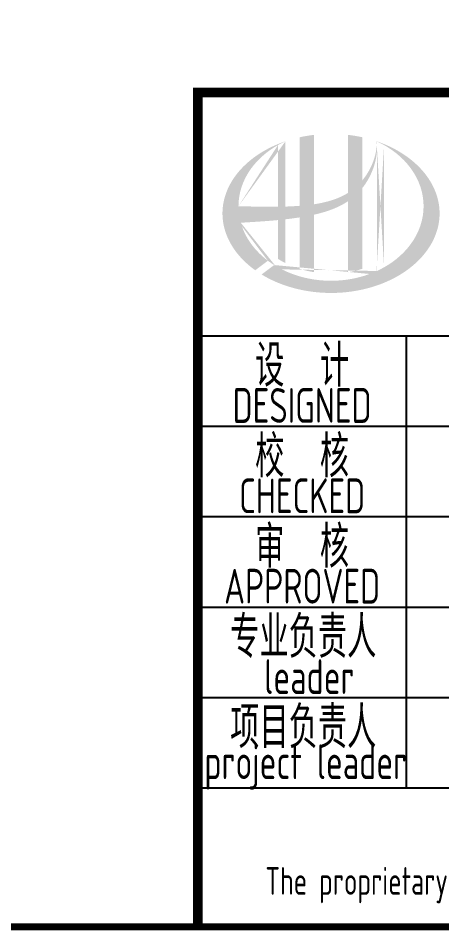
# Model space of a CAD drawing. Extents: x 9732137 to 18866768, y -962146 to 246094.
# Drawn here: x 9831068 to 9834110, y 56259 to 62828 of the extents above; entities that cross this region are included whole.
import ezdxf
from ezdxf.enums import TextEntityAlignment as Align

# ---------------------------------------------------------------- set-up
doc = ezdxf.new("R2010")
doc.units = 0
doc.header["$LTSCALE"] = 1000
doc.layers.get('0').update_dxf_attribs({"linetype": 'CONTINUOUS'})
doc.layers.add('BORDER', color=7, linetype='CONTINUOUS')
doc.styles.add('TSSD_Rein', font='Tssdeng.shx', dxfattribs={"width": 0.7, "bigfont": 'hztxt.shx'})

msp = doc.modelspace()

# ---------------------------------------------------------------- hatches: boundary and pattern name
h = msp.add_hatch(color=256)
edge = h.paths.add_edge_path()
edge.add_spline(control_points=[(9833193.3, 61415.4), (9833199.4, 61416.8), (9833205.5, 61418.2), (9833254.6, 61430.1), (9833297.2, 61443), (9833372.2, 61474.2), (9833405.1, 61491.1), (9833436, 61511.7)], knot_values=[61.629012, 61.629012, 61.629012, 61.629012, 63.330431, 63.330431, 75.353634, 75.353634, 85.398649, 85.398649, 85.398649, 85.398649], degree=3, periodic=0)
edge.add_line((9833436, 61511.7), (9833436, 61001.5))
edge.add_spline(control_points=[(9833436, 61001.5), (9833453.1, 61004.2), (9833470.1, 61007.6), (9833504.9, 61015.6), (9833522.6, 61020.5), (9833540, 61025.9)], knot_values=[4.908456, 4.908456, 4.908456, 4.908456, 4.992821, 4.992821, 5.083034, 5.083034, 5.083034, 5.083034], degree=3, periodic=0)
edge.add_line((9833540, 61025.9), (9833540, 61607.4))
edge.add_spline(control_points=[(9833540, 61607.4), (9833548.6, 61618.3), (9833556.8, 61629.7), (9833582.9, 61669.3), (9833598.6, 61699.3), (9833627.8, 61772), (9833639, 61815.8), (9833643.7, 61861.2), (9833643.9, 61862.4), (9833644, 61863.7)], knot_values=[97.991744, 97.991744, 97.991744, 97.991744, 101.64219, 101.64219, 110.337975, 110.337975, 121.934322, 121.934322, 122.270691, 122.270691, 122.270691, 122.270691], degree=3, periodic=0)
edge.add_line((9833644, 61863.7), (9833644, 61934.1))
edge.add_spline(control_points=[(9833644, 61934.1), (9833643.9, 61926.5), (9833643.5, 61918.8), (9833643, 61911.1)], knot_values=[126.194075, 126.194075, 126.194075, 126.194075, 128.396762, 128.396762, 128.396762, 128.396762], degree=3, periodic=0)
edge.add_spline(control_points=[(9833643, 61911.1), (9833642.5, 61904.9), (9833641.9, 61898.7), (9833641.1, 61892.5)], knot_values=[124.417049, 124.417049, 124.417049, 124.417049, 126.194075, 126.194075, 126.194075, 126.194075], degree=3, periodic=0)
edge.add_spline(control_points=[(9833641.1, 61892.5), (9833640, 61883.4), (9833638.5, 61874.2), (9833636.7, 61865.1)], knot_values=[121.80529, 121.80529, 121.80529, 121.80529, 124.417049, 124.417049, 124.417049, 124.417049], degree=3, periodic=0)
edge.add_spline(control_points=[(9833636.7, 61865.1), (9833634.3, 61853), (9833631.4, 61840.9), (9833627.9, 61828.9)], knot_values=[118.31574, 118.31574, 118.31574, 118.31574, 121.80529, 121.80529, 121.80529, 121.80529], degree=3, periodic=0)
edge.add_spline(control_points=[(9833627.9, 61828.9), (9833624.4, 61816.7), (9833620.3, 61804.7), (9833615.8, 61792.8)], knot_values=[114.795988, 114.795988, 114.795988, 114.795988, 118.31574, 118.31574, 118.31574, 118.31574], degree=3, periodic=0)
edge.add_spline(control_points=[(9833615.8, 61792.8), (9833611.3, 61781.2), (9833606.3, 61769.6), (9833600.9, 61758.3)], knot_values=[111.329641, 111.329641, 111.329641, 111.329641, 114.795988, 114.795988, 114.795988, 114.795988], degree=3, periodic=0)
edge.add_spline(control_points=[(9833600.9, 61758.3), (9833595.4, 61746.7), (9833589.4, 61735.4), (9833582.9, 61724.3)], knot_values=[107.79529, 107.79529, 107.79529, 107.79529, 111.329641, 111.329641, 111.329641, 111.329641], degree=3, periodic=0)
edge.add_spline(control_points=[(9833582.9, 61724.3), (9833576.6, 61713.5), (9833569.9, 61702.9), (9833562.7, 61692.7)], knot_values=[104.343579, 104.343579, 104.343579, 104.343579, 107.79529, 107.79529, 107.79529, 107.79529], degree=3, periodic=0)
edge.add_spline(control_points=[(9833562.7, 61692.7), (9833555.5, 61682.3), (9833547.9, 61672.2), (9833540, 61662.5)], knot_values=[100.8507, 100.8507, 100.8507, 100.8507, 104.343579, 104.343579, 104.343579, 104.343579], degree=3, periodic=0)
edge.add_line((9833540, 61662.5), (9833540, 61971.8))
edge.add_spline(control_points=[(9833540, 61971.8), (9833505.9, 61979.4), (9833471.1, 61985.2), (9833436, 61989.3)], knot_values=[4.423999, 4.423999, 4.423999, 4.423999, 4.558741, 4.558741, 4.558741, 4.558741], degree=3, periodic=0)
edge.add_line((9833436, 61989.3), (9833436, 61571.2))
edge.add_spline(control_points=[(9833436, 61571.2), (9833364, 61526.7), (9833279.8, 61503.4), (9833193.3, 61490.4)], knot_values=[63.246215, 63.246215, 63.246215, 63.246215, 87.689124, 87.689124, 87.689124, 87.689124], degree=3, periodic=0)
edge.add_line((9833193.3, 61490.4), (9833193.3, 61989.3))
edge.add_spline(control_points=[(9833193.3, 61989.3), (9833158.1, 61985.2), (9833123.4, 61979.4), (9833089.3, 61971.8)], knot_values=[4.866038, 4.866038, 4.866038, 4.866038, 5.000777, 5.000777, 5.000777, 5.000777], degree=3, periodic=0)
edge.add_line((9833089.3, 61971.8), (9833089.3, 61479))
edge.add_spline(control_points=[(9833089.3, 61479), (9833087.6, 61478.8), (9833052.7, 61476.2), (9833018.1, 61474.5), (9832985.3, 61473.4)], knot_values=[43.657356, 43.657356, 43.657356, 43.657356, 44.134253, 53.497092, 53.497092, 53.497092, 53.497092], degree=3, periodic=0)
edge.add_line((9832985.3, 61473.4), (9832985.3, 61942.6))
edge.add_spline(control_points=[(9832985.3, 61942.6), (9832968.3, 61936.7), (9832951.5, 61930.4), (9832935.1, 61923.7)], knot_values=[5.14157, 5.14157, 5.14157, 5.14157, 5.212921, 5.212921, 5.212921, 5.212921], degree=3, periodic=0)
edge.add_spline(control_points=[(9832935.1, 61923.7), (9832928.2, 61920.8), (9832921.4, 61917.9), (9832889.1, 61903.8), (9832864.6, 61891.5), (9832841.1, 61878.3)], knot_values=[5.212921, 5.212921, 5.212921, 5.212921, 5.24296, 5.24296, 5.355623, 5.355623, 5.355623, 5.355623], degree=3, periodic=0)
edge.add_spline(control_points=[(9832841.1, 61878.3), (9832826.2, 61869.9), (9832811.8, 61861.2), (9832797.8, 61852.1)], knot_values=[5.355623, 5.355623, 5.355623, 5.355623, 5.426974, 5.426974, 5.426974, 5.426974], degree=3, periodic=0)
edge.add_spline(control_points=[(9832797.8, 61852.1), (9832790.4, 61847.3), (9832783.1, 61842.4), (9832769.6, 61832.9), (9832763.4, 61828.4), (9832757.2, 61823.8)], knot_values=[5.426974, 5.426974, 5.426974, 5.426974, 5.464765, 5.464765, 5.498325, 5.498325, 5.498325, 5.498325], degree=3, periodic=0)
edge.add_spline(control_points=[(9832757.2, 61823.8), (9832731.2, 61804.2), (9832707.1, 61783.3), (9832685.2, 61761.3)], knot_values=[5.498325, 5.498325, 5.498325, 5.498325, 5.641027, 5.641027, 5.641027, 5.641027], degree=3, periodic=0)
edge.add_spline(control_points=[(9832685.2, 61761.3), (9832678.2, 61754.3), (9832671.4, 61747.2), (9832651, 61724.6), (9832638.1, 61708.8), (9832626.3, 61692.6)], knot_values=[5.641027, 5.641027, 5.641027, 5.641027, 5.686569, 5.686569, 5.783729, 5.783729, 5.783729, 5.783729], degree=3, periodic=0)
edge.add_spline(control_points=[(9832626.3, 61692.6), (9832611.2, 61671.8), (9832597.9, 61650.4), (9832584.8, 61625.5), (9832583.2, 61622.3), (9832581.6, 61619.1)], knot_values=[5.783729, 5.783729, 5.783729, 5.783729, 5.908374, 5.908374, 5.92643, 5.92643, 5.92643, 5.92643], degree=3, periodic=0)
edge.add_spline(control_points=[(9832581.6, 61619.1), (9832569.1, 61594), (9832559.1, 61568.4), (9832551.6, 61542.4)], knot_values=[5.92643, 5.92643, 5.92643, 5.92643, 6.069132, 6.069132, 6.069132, 6.069132], degree=3, periodic=0)
edge.add_spline(control_points=[(9832551.6, 61542.4), (9832548.4, 61531.3), (9832545.6, 61520.2), (9832540.2, 61494), (9832538, 61479), (9832536.5, 61463.9)], knot_values=[6.069132, 6.069132, 6.069132, 6.069132, 6.130179, 6.130179, 6.211834, 6.211834, 6.211834, 6.211834], degree=3, periodic=0)
edge.add_spline(control_points=[(9832536.5, 61463.9), (9832535.3, 61450.7), (9832534.6, 61437.5), (9832534.6, 61424.3)], knot_values=[6.211834, 6.211834, 6.211834, 6.211834, 6.283185, 6.283185, 6.283185, 6.283185], degree=3, periodic=0)
edge.add_spline(control_points=[(9832534.6, 61424.3), (9832534.6, 61415), (9832535, 61405.7), (9832535.6, 61396.4)], knot_values=[6.283185, 6.283185, 6.283185, 6.283185, 6.333655, 6.333655, 6.333655, 6.333655], degree=3, periodic=0)
edge.add_spline(control_points=[(9832535.6, 61396.4), (9832536.8, 61377.7), (9832539.3, 61359.1), (9832543.1, 61340.6)], knot_values=[6.333655, 6.333655, 6.333655, 6.333655, 6.434594, 6.434594, 6.434594, 6.434594], degree=3, periodic=0)
edge.add_spline(control_points=[(9832543.1, 61340.6), (9832543.4, 61339.4), (9832543.6, 61338.1), (9832547.5, 61319.6), (9832552.3, 61302.5), (9832558.2, 61285.4)], knot_values=[6.434594, 6.434594, 6.434594, 6.434594, 6.441278, 6.441278, 6.535532, 6.535532, 6.535532, 6.535532], degree=3, periodic=0)
edge.add_spline(control_points=[(9832558.2, 61285.4), (9832564.4, 61267.2), (9832571.9, 61249.2), (9832580.7, 61231.4)], knot_values=[6.535532, 6.535532, 6.535532, 6.535532, 6.636471, 6.636471, 6.636471, 6.636471], degree=3, periodic=0)
edge.add_spline(control_points=[(9832580.7, 61231.4), (9832582.9, 61226.9), (9832585.2, 61222.4), (9832594.5, 61204.8), (9832602.2, 61191.8), (9832610.6, 61178.9)], knot_values=[6.636471, 6.636471, 6.636471, 6.636471, 6.661894, 6.661894, 6.73741, 6.73741, 6.73741, 6.73741], degree=3, periodic=0)
edge.add_spline(control_points=[(9832610.6, 61178.9), (9832621.8, 61161.8), (9832634.1, 61144.9), (9832647.7, 61128.6)], knot_values=[6.73741, 6.73741, 6.73741, 6.73741, 6.838349, 6.838349, 6.838349, 6.838349], degree=3, periodic=0)
edge.add_spline(control_points=[(9832647.7, 61128.6), (9832653.6, 61121.4), (9832659.7, 61114.3), (9832674.3, 61098.4), (9832682.8, 61089.6), (9832691.7, 61080.9)], knot_values=[6.838349, 6.838349, 6.838349, 6.838349, 6.88251, 6.88251, 6.939288, 6.939288, 6.939288, 6.939288], degree=3, periodic=0)
edge.add_spline(control_points=[(9832691.7, 61080.9), (9832707.5, 61065.6), (9832724.3, 61050.7), (9832742.2, 61036.5)], knot_values=[6.939288, 6.939288, 6.939288, 6.939288, 7.040227, 7.040227, 7.040227, 7.040227], degree=3, periodic=0)
edge.add_spline(control_points=[(9832742.2, 61036.5), (9832751.2, 61029.4), (9832760.4, 61022.5), (9832769.8, 61015.7)], knot_values=[7.040227, 7.040227, 7.040227, 7.040227, 7.090696, 7.090696, 7.090696, 7.090696], degree=3, periodic=0)
edge.add_line((9832769.8, 61015.7), (9832861, 61084.1))
edge.add_ellipse((9833314.6, 61476.3), major_axis=(665, 0), ratio=0.806676, start_angle=192.81901, end_angle=226.98533, ccw=False)
edge.add_spline(control_points=[(9832666.2, 61357.3), (9832690.2, 61358.8), (9832714.3, 61360.3), (9832803, 61365.8), (9832867.8, 61370.1), (9832933.3, 61376.4)], knot_values=[11.398263, 11.398263, 11.398263, 11.398263, 18.40729, 18.40729, 37.18094, 37.18094, 37.18094, 37.18094], degree=3, periodic=0)
edge.add_line((9832933.3, 61376.4), (9832933.3, 61097.3))
edge.add_spline(control_points=[(9832933.3, 61097.3), (9832936.9, 61095.1), (9832940.5, 61092.9), (9832957.4, 61082.7), (9832971.2, 61075.1), (9832985.3, 61068)], knot_values=[4.049945, 4.049945, 4.049945, 4.049945, 4.072021, 4.072021, 4.153257, 4.153257, 4.153257, 4.153257], degree=3, periodic=0)
edge.add_line((9832985.3, 61068), (9832985.3, 61381.9))
edge.add_spline(control_points=[(9832985.3, 61381.9), (9833017.5, 61385.5), (9833049.9, 61389.8), (9833084.7, 61395.1), (9833087, 61395.5), (9833089.3, 61395.9)], knot_values=[42.135009, 42.135009, 42.135009, 42.135009, 51.307228, 51.307228, 51.948574, 51.948574, 51.948574, 51.948574], degree=3, periodic=0)
edge.add_line((9833089.3, 61395.9), (9833089.3, 61025.9))
edge.add_spline(control_points=[(9833089.3, 61025.9), (9833122.9, 61015.4), (9833157.8, 61007.2), (9833193.3, 61001.5)], knot_values=[4.34174, 4.34174, 4.34174, 4.34174, 4.516316, 4.516316, 4.516316, 4.516316], degree=3, periodic=0)
edge.add_line((9833193.3, 61001.5), (9833193.3, 61415.4))
edge = h.paths.add_edge_path(flags=16)
edge.add_ellipse((9833314.6, 61476.3), major_axis=(665, 0), ratio=0.806676, start_angle=124.98746, end_angle=179.99898, ccw=False)
edge.add_line((9832933.3, 61915.9), (9832933.3, 61472.2))
edge.add_spline(control_points=[(9832933.3, 61472.2), (9832838, 61470.9), (9832744, 61474), (9832649.6, 61476.3)], knot_values=[11.27373, 11.27373, 11.27373, 11.27373, 38.687513, 38.687513, 38.687513, 38.687513], degree=3, periodic=0)
edge = h.paths.add_edge_path()
edge.add_spline(control_points=[(9832815.8, 60985.2), (9832846.9, 60966.2), (9832880, 60948.9), (9832964.6, 60911.7), (9833017.9, 60893.9), (9833128.6, 60867.3), (9833186.1, 60858.6), (9833302.2, 60850.8), (9833360.9, 60851.7), (9833476.5, 60863.2), (9833533.3, 60873.8), (9833642.4, 60903.8), (9833694.5, 60923.3), (9833791.4, 60970.2), (9833836.2, 60997.6), (9833916.1, 61058.5), (9833951.3, 61092.1), (9834010.6, 61163.6), (9834034.8, 61201.4), (9834071.1, 61279.5), (9834083.4, 61319.8), (9834096, 61401), (9834096.3, 61441.9), (9834084.8, 61523.4), (9834073, 61563.9), (9834037.4, 61642.7), (9834013.6, 61680.9), (9833954.8, 61753), (9833919.7, 61787), (9833839.9, 61848.6), (9833795.2, 61876.4), (9833714, 61916.1), (9833679.6, 61930.3), (9833644, 61942.6)], knot_values=[0.886421, 0.886421, 0.886421, 0.886421, 1.040557, 1.040557, 1.261172, 1.261172, 1.481788, 1.481788, 1.702404, 1.702404, 1.92302, 1.92302, 2.143636, 2.143636, 2.364252, 2.364252, 2.584868, 2.584868, 2.805484, 2.805484, 3.026099, 3.026099, 3.246715, 3.246715, 3.46852, 3.46852, 3.690325, 3.690325, 3.91213, 3.91213, 4.133935, 4.133935, 4.283209, 4.283209, 4.283209, 4.283209], degree=3, periodic=0)
edge.add_line((9833644, 61942.6), (9833644, 61942.5))
edge.add_spline(control_points=[(9833644, 61942.4), (9833644, 61939.7), (9833644, 61936.9), (9833644, 61934.1)], knot_values=[128.396762, 128.396762, 128.396762, 128.396762, 129.192193, 129.192193, 129.192193, 129.192193], degree=3, periodic=0)
edge.add_line((9833644, 61934.1), (9833644, 61010.3))
edge.add_ellipse((9833314.6, 61476.3), major_axis=(665, 0), ratio=0.806676, start_angle=232.10542, end_angle=299.68334, ccw=False)
edge.add_line((9832906.2, 61053), (9832815.8, 60985.2))
edge = h.paths.add_edge_path(flags=16)
edge.add_ellipse((9833314.6, 61476.3), major_axis=(665, 0), ratio=0.806676, start_angle=304.98746, end_angle=415.01211, ccw=False)
edge.add_line((9833696, 61036.8), (9833696, 61915.9))

# ---------------------------------------------------------------- linework, layer by layer
for p, q in [((9832356.8, 60543.7), (9843356.8, 60543.7)), ((9833856.8, 57293.7), (9833856.8, 60543.7)), ((9832356.8, 59893.7), (9837856.8, 59893.7)), ((9832356.8, 59243.7), (9837856.8, 59243.7)), ((9832356.8, 58593.7), (9837856.8, 58593.7)), ((9832356.8, 57943.7), (9837856.8, 57943.7)), ((9832356.8, 57293.7), (9850356.8, 57293.7)), ((9832356.8, 56294.4), (9850356.8, 56294.4))]:
    msp.add_line(p, q)
msp.add_lwpolyline([(9850356.8, 62293.7, 70, 70, 0), (9832356.8, 62293.7, 70, 70, 0), (9832356.8, 56293.7, 0, 0, 0)], format="xyseb")
msp.add_lwpolyline([(9850356.8, 62293.7, 70, 70, 0), (9832356.8, 62293.7, 70, 70, 0), (9832356.8, 56293.7, 0, 0, 0)], format="xyseb")
at = {"const_width": 70}
for points in [[(9850356.8, 62293.7), (9832356.8, 62293.7)], [(9832356.8, 62293.7), (9832356.8, 56293.7)]]:
    msp.add_lwpolyline(points, dxfattribs=at)
at = {"layer": 'BORDER', "const_width": 50}
msp.add_lwpolyline([(9779556.8, 56293.7), (9779556.8, 96293.7), (9850356.8, 96293.7), (9850356.8, 56293.7)], close=True, dxfattribs=at)

# ---------------------------------------------------------------- texts
at = {"style": 'TSSD_Rein', "width": 0.7}
for s, height, p in [('设  计', 300, (9833106.8, 60343.7)), ('DESIGNED', 250, (9833106.8, 60043.7)), ('校  核', 300, (9833106.8, 59693.7)), ('CHECKED', 250, (9833106.8, 59393.7)), ('审  核', 300, (9833106.8, 59043.7)), ('APPROVED', 250, (9833106.8, 58743.7)), ('专业负责人', 300, (9833115.1, 58393.7)), ('leader', 250, (9833158.7, 58093.7)), ('项目负责人', 300, (9833115.1, 57743.7)), ('project leader', 250, (9833132.3, 57443.7)), ('The proprietary right of this document belongs to Anhui Huadong Chemical And Medical Engineering  Co.,Ltd.  and any replication or transfer to the 3rd. side is forbidden without its permission. ', 200, (9841103.2, 56594.4))]:
    msp.add_text(s, height=height, dxfattribs=at).set_placement(p, align=Align.MIDDLE)

doc.saveas('drawing.dxf')
